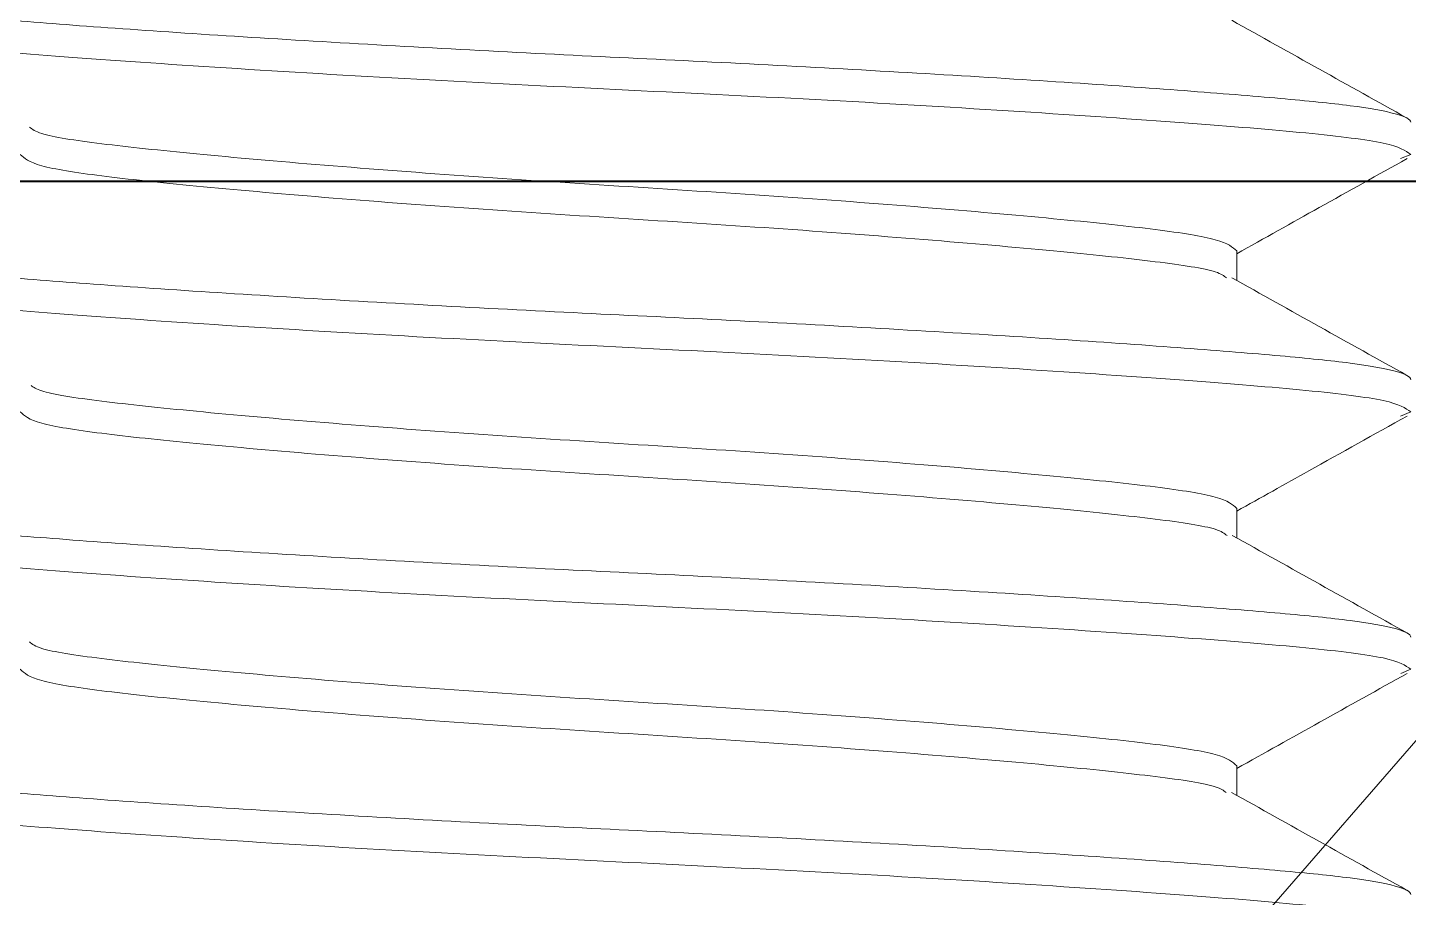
# Model space of a CAD drawing. Extents: x -82 to 113, y -82 to 93.
# Drawn here: x 23.0382 to 23.2059, y 71.5365 to 71.6421 of the extents above; entities that cross this region are included whole.
import ezdxf

# ---------------------------------------------------------------- set-up
doc = ezdxf.new("R2010")
doc.units = 0
doc.header["$MEASUREMENT"] = 0
doc.linetypes.add('SLD-Solid', pattern=[0])
doc.layers.get('0').update_dxf_attribs({"linetype": 'CONTINUOUS'})
doc.layers.add('Ballons', color=7, linetype='CONTINUOUS')
doc.layers.add('VENT', color=5, linetype='CONTINUOUS')

# ---------------------------------------------------------------- blocks, each defined once
blk = doc.blocks.new('25218')
at = {"color": 7, "linetype": 'Continuous', "lineweight": 15}
blk.add_line((0.2494999999999976, 0), (-0.2495000000000012, 0), dxfattribs=at)
blk = doc.blocks.new('20254')
at = {"color": 7, "linetype": 'SLD-Solid', "lineweight": 15}
for p, q in [((0, 0.1559999962080667), (0, -0.1559999962080667)), ((0, -0.1559999962080667), (0.1000000006247959, -0.06907132791546644))]:
    blk.add_line(p, q, dxfattribs=at)
blk = doc.blocks.new('25342')
at = {"color": 7, "linetype": 'Continuous', "lineweight": 15}
for p, q in [((2.464843789247546, 0.09499999921857238), (2.464348501635818, 0.0937897381996109)), ((2.496093694912638, 0.09499999921857238), (2.495584327463561, 0.0937551985986147)), ((2.527343747242703, 0.09499999921857238), (2.526833793133733, 0.09375379611481804)), ((2.453124524629494, 0.07385881635998715), (2.449545752638436, 0.07385881635998715)), ((2.484374576959553, 0.07385881635998715), (2.480795951633475, 0.07385881635998715)), ((2.515624775954592, 0.07385881635998715), (2.512046443958454, 0.07385881635998715))]:
    blk.add_line(p, q, dxfattribs=at)
for points, knots in [([(2.44866898943355, -0.09365637390691006), (2.448391597929323, -0.09320133180452217), (2.447666940182629, -0.09201257951924191), (2.446616392246348, -0.08301038821684159), (2.445388780039657, -0.06810117896312562), (2.444010670607938, -0.04805187411930945), (2.442631370073798, -0.02472912888413958), (2.441406366672886, 5.082750504925571e-07), (2.440180876942328, 0.02472707208485048), (2.438802173236496, 0.04805931444943212), (2.437423054634252, 0.0680740073203907), (2.436197924877931, 0.08310786675103543), (2.434972766502192, 0.09306972147047787), (2.434058724096168, 0.09434913979240633), (2.433593736917487, 0.09499999921857238)], [0, 0, 0, 0, 0.05256949787252151, 0.1373325905553591, 0.2220957075077266, 0.3098660721699821, 0.3976364634420368, 0.4823995551741992, 0.5671626726550604, 0.6549330362838233, 0.7427034285893702, 0.8274665197931195, 0.9122296124759571, 1, 1, 1, 1]), ([(2.453125003291397, -0.09499999999999886), (2.452427218936108, -0.09499999999999886), (2.451731537474679, -0.09235066122673175), (2.450803596244356, -0.08526154170728972), (2.450527910830367, -0.08245736538135162), (2.449935412172096, -0.07577926219825315), (2.449618284418889, -0.07188132684937187), (2.448626324236159, -0.0586803776116156), (2.447910463451102, -0.04782255738852115), (2.446533542111865, -0.02438231777251332), (2.445876321913651, -0.01187500000001052), (2.444748684669143, 0.0118749999999892), (2.44409146447093, 0.02438231777251332), (2.4427145431317, 0.04782255738852825), (2.441998682346643, 0.0586803776116156), (2.441006722163912, 0.07188132684937898), (2.440689594410699, 0.07577926219825315), (2.440097095752428, 0.08245736538135162), (2.439821410338446, 0.08526154170728972), (2.438893469108116, 0.09235066122673885), (2.438197787646686, 0.09499999999999886), (2.437500003291397, 0.09499999999999886)], [0, 0, 0, 0, 0.1250000000000003, 0.1250000000000003, 0.1875000000000004, 0.1875000000000004, 0.2500000000000004, 0.2500000000000004, 0.3750000000000003, 0.3750000000000003, 0.5000000000000003, 0.5000000000000003, 0.6250000000000003, 0.6250000000000003, 0.7500000000000002, 0.7500000000000002, 0.8125000000000002, 0.8125000000000002, 0.8750000000000001, 0.8750000000000001, 1, 1, 1, 1]), ([(2.44989936188685, 0.07322537951083774), (2.447923293220228, 0.07676372577311952), (2.443969088555328, 0.08384412005936781), (2.440020787926166, 0.09093170446147525), (2.438045605489123, 0.09447734942293096)], [0, 0, 0, 0, 0.4997385907111107, 1, 1, 1, 1]), ([(2.464348941630739, 0.09457024334981412), (2.462370609710064, 0.09101936423758161), (2.458523816808281, 0.08411481176016622), (2.454669453263506, 0.0772117605371534), (2.452797315076111, 0.07385881635998715)], [0, 0, 0, 0, 0.5142808493165288, 1, 1, 1, 1]), ([(2.480011440696209, -0.0938824121290267), (2.479702601459515, -0.09339102603473037), (2.478946205528743, -0.09218754409978658), (2.477865814062142, -0.08303043182041847), (2.476639072916143, -0.06809558828477691), (2.475260403344755, -0.04805340460185192), (2.473881569854647, -0.02472872553842365), (2.472656146035625, 3.939035906341815e-07), (2.471431004020268, 0.0247271069506283), (2.470052209564777, 0.04805930564680239), (2.468673094990642, 0.06807400936985175), (2.467448037823495, 0.08310786849917662), (2.466222583430067, 0.09306971908989681), (2.465308696958637, 0.09434913912084397), (2.464843789247546, 0.09499999921857238)], [0, 0, 0, 0, 0.05814697352272212, 0.1424110959134423, 0.2266751912367445, 0.3139288838376948, 0.4011825479306797, 0.4854466693763215, 0.5697107652250064, 0.6569644293179913, 0.7442181219189414, 0.8284822172422437, 0.9127463396329638, 1, 1, 1, 1]), ([(2.484375003291397, -0.09499999999999886), (2.483677218936108, -0.09499999999999886), (2.482981537474679, -0.09235066122673175), (2.482053596244356, -0.08526154170728972), (2.481777910830367, -0.08245736538135162), (2.481185412172096, -0.07577926219825315), (2.480868284418889, -0.07188132684937187), (2.479876324236159, -0.0586803776116156), (2.479160463451102, -0.04782255738852115), (2.477783542111865, -0.02438231777251332), (2.477126321913651, -0.01187500000001052), (2.475998684669143, 0.0118749999999892), (2.47534146447093, 0.02438231777251332), (2.4739645431317, 0.04782255738852825), (2.473248682346643, 0.0586803776116156), (2.472256722163912, 0.07188132684937898), (2.471939594410699, 0.07577926219825315), (2.471347095752428, 0.08245736538135162), (2.471071410338446, 0.08526154170728972), (2.470143469108116, 0.09235066122673885), (2.469447787646686, 0.09499999999999886), (2.468750003291397, 0.09499999999999886)], [0, 0, 0, 0, 0.1250000000000002, 0.1250000000000002, 0.1875000000000002, 0.1875000000000002, 0.2500000000000002, 0.2500000000000002, 0.3750000000000002, 0.3750000000000002, 0.5000000000000001, 0.5000000000000001, 0.6250000000000001, 0.6250000000000001, 0.7500000000000001, 0.7500000000000001, 0.8125000000000001, 0.8125000000000001, 0.875, 0.875, 1, 1, 1, 1]), ([(2.481095588172046, 0.07332203631091261), (2.479116585736016, 0.07686638478524799), (2.475156020584038, 0.08395966713717229), (2.471203128832791, 0.09105405120627097), (2.469225405297415, 0.09460353629854268)], [0, 0, 0, 0, 0.4996767784621587, 1, 1, 1, 1]), ([(2.495583740803674, 0.09454334866050118), (2.493365012538497, 0.09056098353339337), (2.489522239020744, 0.08366364171437368), (2.485674011132303, 0.07677156703603316), (2.484047660736117, 0.07385881635998715)], [0, 0, 0, 0, 0.5773767969749476, 1, 1, 1, 1]), ([(2.511167187449033, -0.0936520197905395), (2.51089039632739, -0.09319769472870831), (2.510166336273642, -0.09200922225623742), (2.509116292464689, -0.08300998728217479), (2.50788899038551, -0.06810128404451632), (2.50651055505967, -0.04805184881340807), (2.505131365584454, -0.02472913513688724), (2.503906248640057, 5.042026813839584e-07), (2.502681107541385, 0.02472708254906308), (2.501301993256376, 0.04805930379855283), (2.49992328393607, 0.06807401571333571), (2.49869781182732, 0.08310786311685092), (2.497472743027714, 0.09306972215715348), (2.496558688339469, 0.09434914002394379), (2.496093694912638, 0.09499999921857238)], [0, 0, 0, 0, 0.05246138723384368, 0.1372341520049758, 0.2220069152968508, 0.3097873228455557, 0.3975677293606503, 0.4823404931809987, 0.5671132570014279, 0.6548936635165225, 0.7426740434187815, 0.8274468324622127, 0.9122195972333449, 0.9999999999999999, 0.9999999999999999, 0.9999999999999999, 0.9999999999999999]), ([(2.515625003291397, -0.09499999999999886), (2.514927218936108, -0.09499999999999886), (2.514231537474679, -0.09235066122673175), (2.513303596244356, -0.08526154170728972), (2.513027910830367, -0.08245736538135162), (2.512435412172103, -0.07577926219825315), (2.512118284418889, -0.07188132684937187), (2.511126324236159, -0.0586803776116156), (2.510410463451102, -0.04782255738852115), (2.509033542111865, -0.02438231777250621), (2.508376321913651, -0.01187500000001052), (2.507248684669143, 0.0118749999999892), (2.50659146447093, 0.02438231777251332), (2.5052145431317, 0.04782255738852115), (2.504498682346643, 0.0586803776116156), (2.503506722163912, 0.07188132684937898), (2.503189594410699, 0.07577926219825315), (2.502597095752435, 0.08245736538135162), (2.502321410338446, 0.08526154170728972), (2.501393469108116, 0.09235066122673885), (2.500697787646686, 0.09499999999999886), (2.500000003291397, 0.09499999999999886)], [0, 0, 0, 0, 0.1249999999999999, 0.1249999999999999, 0.1875, 0.1875, 0.25, 0.25, 0.3750000000000001, 0.3750000000000001, 0.5000000000000001, 0.5000000000000001, 0.625, 0.625, 0.75, 0.75, 0.8125, 0.8125, 0.8749999999999999, 0.8749999999999999, 1, 1, 1, 1]), ([(2.512369546892607, 0.07328005804585302), (2.51039489185748, 0.07681626944637543), (2.506443792031234, 0.08389189734168667), (2.502498057827758, 0.09097459287659859), (2.500524297063279, 0.09451754479192687)], [0, 0, 0, 0, 0.4997735116716673, 1, 1, 1, 1]), ([(2.52683408646368, 0.09454413698473019), (2.524855673995006, 0.09099270426320061), (2.521013952229922, 0.08409645962283463), (2.517164485493446, 0.07720251346862028), (2.515297419736235, 0.07385881635998715)], [0, 0, 0, 0, 0.5149806752418715, 1, 1, 1, 1]), ([(2.542509932041639, -0.09387884633688515), (2.542201592072821, -0.09338802039363969), (2.541445704012524, -0.09218477233076783), (2.540365795032059, -0.08303012883836658), (2.539138959441416, -0.06809567739017552), (2.537760634873123, -0.04805337111689312), (2.536381392269888, -0.02472874306867823), (2.535156373867913, 4.065407068765126e-07), (2.533930888139537, 0.02472710042543014), (2.532552183324363, 0.04805930673526859), (2.531173065020617, 0.06807400930782848), (2.529947935187103, 0.08310786622947575), (2.528722776831579, 0.0930697216062768), (2.527808734422791, 0.09434913983820081), (2.527343747242703, 0.09499999921857238)], [0, 0, 0, 0, 0.05805948200412576, 0.1423314317703449, 0.2266033544666318, 0.3138651246640281, 0.4011269213170303, 0.4853988445386684, 0.5696707933598016, 0.656932562529694, 0.7441943602101998, 0.8284662829064867, 0.9127382070732913, 0.9999999999999999, 0.9999999999999999, 0.9999999999999999, 0.9999999999999999]), ([(2.546875003291397, -0.09499999999999886), (2.546177218936108, -0.09499999999999886), (2.545481537474679, -0.09235066122673175), (2.544553596244356, -0.08526154170728972), (2.544277910830367, -0.08245736538135162), (2.543685412172096, -0.07577926219825315), (2.543368284418889, -0.07188132684937187), (2.542376324236152, -0.0586803776116156), (2.541660463451095, -0.04782255738852115), (2.540283542111865, -0.02438231777250621), (2.539626321913651, -0.01187500000001052), (2.538498684669143, 0.0118749999999892), (2.53784146447093, 0.02438231777251332), (2.5364645431317, 0.04782255738852825), (2.535748682346643, 0.0586803776116156), (2.534756722163912, 0.07188132684937898), (2.534439594410699, 0.07577926219825315), (2.533847095752435, 0.08245736538135162), (2.533571410338446, 0.08526154170728972), (2.532643469108116, 0.09235066122673885), (2.531947787646686, 0.09499999999999886), (2.531250003291397, 0.09499999999999886)], [0, 0, 0, 0, 0.1249999999999998, 0.1249999999999998, 0.1874999999999997, 0.1874999999999997, 0.2499999999999997, 0.2499999999999997, 0.3749999999999998, 0.3749999999999998, 0.4999999999999999, 0.4999999999999999, 0.6249999999999999, 0.6249999999999999, 0.7499999999999998, 0.7499999999999998, 0.8124999999999999, 0.8124999999999999, 0.8749999999999999, 0.8749999999999999, 1, 1, 1, 1]), ([(2.543629425775819, 0.07326222908514524), (2.541649762373304, 0.07680753797705364), (2.537687724143552, 0.08390301155514379), (2.533733665333806, 0.0910006582434093), (2.531755282946932, 0.09455191022826881)], [0, 0, 0, 0, 0.4996578245113285, 1, 1, 1, 1]), ([(2.468161057592845, -0.07273983136992968), (2.46789699945078, -0.07239847054952264), (2.46718591780558, -0.07147922067571955), (2.46614776926824, -0.06453044195151847), (2.464919871063913, -0.0529469640479121), (2.463541904315541, -0.03735786251114348), (2.462162710153898, -0.01922748244007977), (2.460937528439921, 4.27056924934277e-07), (2.45971226132356, 0.01922574379667452), (2.458333332286657, 0.03736418339236991), (2.456954396613831, 0.05292386907558466), (2.455729147988173, 0.06461327623102875), (2.454503898675071, 0.0723584172295304), (2.453589938899192, 0.0733528842617659), (2.453124964624408, 0.07385881635998715)], [0, 0, 0, 0, 0.0501924743511272, 0.1351632142747178, 0.2201339992420536, 0.3081305637156551, 0.3961271825094235, 0.4810979237754573, 0.5660686650415719, 0.6540652838353403, 0.7420618940719306, 0.8270326364074592, 0.9120033763310497, 1, 1, 1, 1]), ([(2.499313724381246, -0.07255493267255986), (2.499082792301103, -0.07224555811372824), (2.498405345546828, -0.07133799780159933), (2.497397949525805, -0.06451163436791063), (2.496169946544732, -0.05295219546321306), (2.494791719064217, -0.03735644812672945), (2.493412806059034, -0.01922784381973486), (2.492187631122199, 5.303814774038074e-07), (2.490962063854042, 0.01922570381305633), (2.48958345667706, 0.03736419806575242), (2.488204414248919, 0.05292386571814944), (2.486979266713028, 0.06461328004748879), (2.485753714380081, 0.07235841376353846), (2.484839911285007, 0.07335288326135725), (2.484375016954473, 0.07385881635998715)], [0, 0, 0, 0, 0.04422211635605577, 0.1297270139955518, 0.2152318711623608, 0.3037816164350574, 0.3923313242680772, 0.4778361803586686, 0.5633410793491269, 0.6518907871821468, 0.7404405324548433, 0.8259453896216522, 0.9114502872611482, 1, 1, 1, 1]), ([(2.530655588984025, -0.07272950982249426), (2.530393379410803, -0.0723898879872138), (2.529684170889368, -0.07147129948302933), (2.528647677823159, -0.06452944649481651), (2.527420094003283, -0.05294723189475548), (2.526041726396834, -0.0373578005328028), (2.524662939930579, -0.01922748780774697), (2.52343741074089, 4.243068687515006e-07), (2.52221225671709, 0.01922574447916503), (2.520833217047603, 0.03736417690398497), (2.519454606319862, 0.05292387869910442), (2.518229049373417, 0.06461327188138455), (2.517003836660358, 0.07235841660096298), (2.516089987278107, 0.07335288413548113), (2.515625069284532, 0.07385881635998715)], [0, 0, 0, 0, 0.04986122023873899, 0.1348615988652184, 0.2198619799044772, 0.3078892842998846, 0.3959165514765081, 0.4809169740925772, 0.565917354062049, 0.6539446670176194, 0.7419719256340754, 0.8269723493200121, 0.9119727279464914, 1, 1, 1, 1]), ([(2.464843349252632, -0.07385799136951476), (2.464378525840765, -0.07335216725132909), (2.463464720409469, -0.07235775773003894), (2.462239606509478, -0.06461322986656626), (2.461014357117385, -0.05292388049302588), (2.45963542149282, -0.03736418612757575), (2.458256493052701, -0.01922572162649772), (2.457031223580714, -5.096710395946502e-07), (2.455806050750901, 0.0192277966102381), (2.454426822261226, 0.03735664308803166), (2.453048983078794, 0.05295144370645488), (2.451820624712632, 0.06451436358523921), (2.450809271193613, 0.07135756094276502), (2.450127023016208, 0.07226672713381532), (2.449891441978345, 0.07258066320865453)], [0, 0, 0, 0, 0.08844681910780758, 0.1738793305542035, 0.2593118444256452, 0.3477866702073419, 0.4362615045927206, 0.5216940173888553, 0.6071265301850712, 0.69560136457045, 0.78407614434046, 0.8695087010753906, 0.9549412125217864, 1, 1, 1, 1]), ([(2.496093401582691, -0.07385820220041239), (2.495628581480673, -0.07335235102048898), (2.494714819047921, -0.0723579280108737), (2.493489717535915, -0.06461323714551526), (2.492264157130315, -0.05292388795554359), (2.490885547319216, -0.03736417602563336), (2.489506507560165, -0.01922573867569355), (2.488281352992438, -4.474020514066979e-07), (2.487055826074936, 0.01922757602987701), (2.485677030768763, 0.03735745799428258), (2.484298696028276, 0.0529484902702464), (2.483070993648653, 0.06452492993735603), (2.482042189240865, 0.0714361209516099), (2.481341350296091, 0.07235178685745325), (2.481087374933594, 0.07268361285269975)], [0, 0, 0, 0, 0.08814514324454623, 0.1732793400635625, 0.2584135820129742, 0.3465794241137908, 0.4347453206392694, 0.5198795188033114, 0.6050137596812523, 0.6931796103557128, 0.7813454983075518, 0.866479697543146, 0.9516138943621623, 1, 1, 1, 1]), ([(2.52734360057773, -0.07385864219532579), (2.526878681435278, -0.07335273331474212), (2.525964800284946, -0.07235827955377516), (2.524739555647272, -0.06461326691584901), (2.523514333980771, -0.05292386962550921), (2.52213531072163, -0.03736419393716517), (2.520756703724722, -0.01922571613610558), (2.519531117138946, -4.868650762546167e-07), (2.51830601941824, 0.01922768238942751), (2.516926805926481, 0.03735709082197758), (2.515548829711889, 0.05294979523635845), (2.514320987744384, 0.06452026980626613), (2.513299716857787, 0.07140081824294953), (2.512607314915194, 0.07231355975891773), (2.512361626984095, 0.07263743171952797)], [0, 0, 0, 0, 0.08829676744757867, 0.1735629791023466, 0.2588291931774397, 0.3471317971100685, 0.435434363707514, 0.5207006194894461, 0.6059668324914066, 0.6942694450109697, 0.7825720030214763, 0.8678382170965695, 0.9531044715313909, 1, 1, 1, 1])]:
    blk.add_open_spline(points, degree=3, knots=knots, dxfattribs=at)
blk = doc.blocks.new('3204-1_Sash_Component')
blk.add_line((-0.06345790263861062, 3.05372341388511), (-0.06299969052838605, 0.009999999999990905))
blk = doc.blocks.new('3205_Sash_Yoke_Assembly')
at = {"xscale": -1, "rotation": 270}
blk.add_blockref('3204-1_Sash_Component', (-2.601761474882306, -2.176540323288464), dxfattribs=at)
blk = doc.blocks.new('3200_Meeting_Stile_Assembly')
blk.add_blockref('3205_Sash_Yoke_Assembly', (-1.014875000000017, 2.240000082920659))

msp = doc.modelspace()

# ---------------------------------------------------------------- linework, layer by layer
at = {"linetype": 'Continuous', "flags": 128}
msp.add_lwpolyline([(23.65686297607713, 71.89842610336187), (23.65686297607713, 71.62342610336188), (22.56286297607713, 71.62342610336188), (22.56286297607713, 71.89842610336187)], close=True, dxfattribs=at)

# ---------------------------------------------------------------- block references
at = {"layer": 'Ballons', "xscale": -1, "rotation": 270}
msp.add_blockref('25342', (23.11115993464854, 69.09932329835306), dxfattribs=at)
at = {"layer": 'Ballons'}
msp.add_blockref('25218', (23.1098298591607, 71.62340961388705), dxfattribs=at)
at = {"layer": 'Ballons', "xscale": -0.9997500000000001, "yscale": 0.9997500000000001, "zscale": 0.9997500000000001, "rotation": 90}
msp.add_blockref('20254', (23.1098298591607, 71.62340961388705), dxfattribs=at)
at = {"layer": 'VENT', "xscale": -1, "rotation": 180}
msp.add_blockref('3200_Meeting_Stile_Assembly', (25.55656821522366, 71.62362920543643), dxfattribs=at)

doc.saveas('drawing.dxf')
